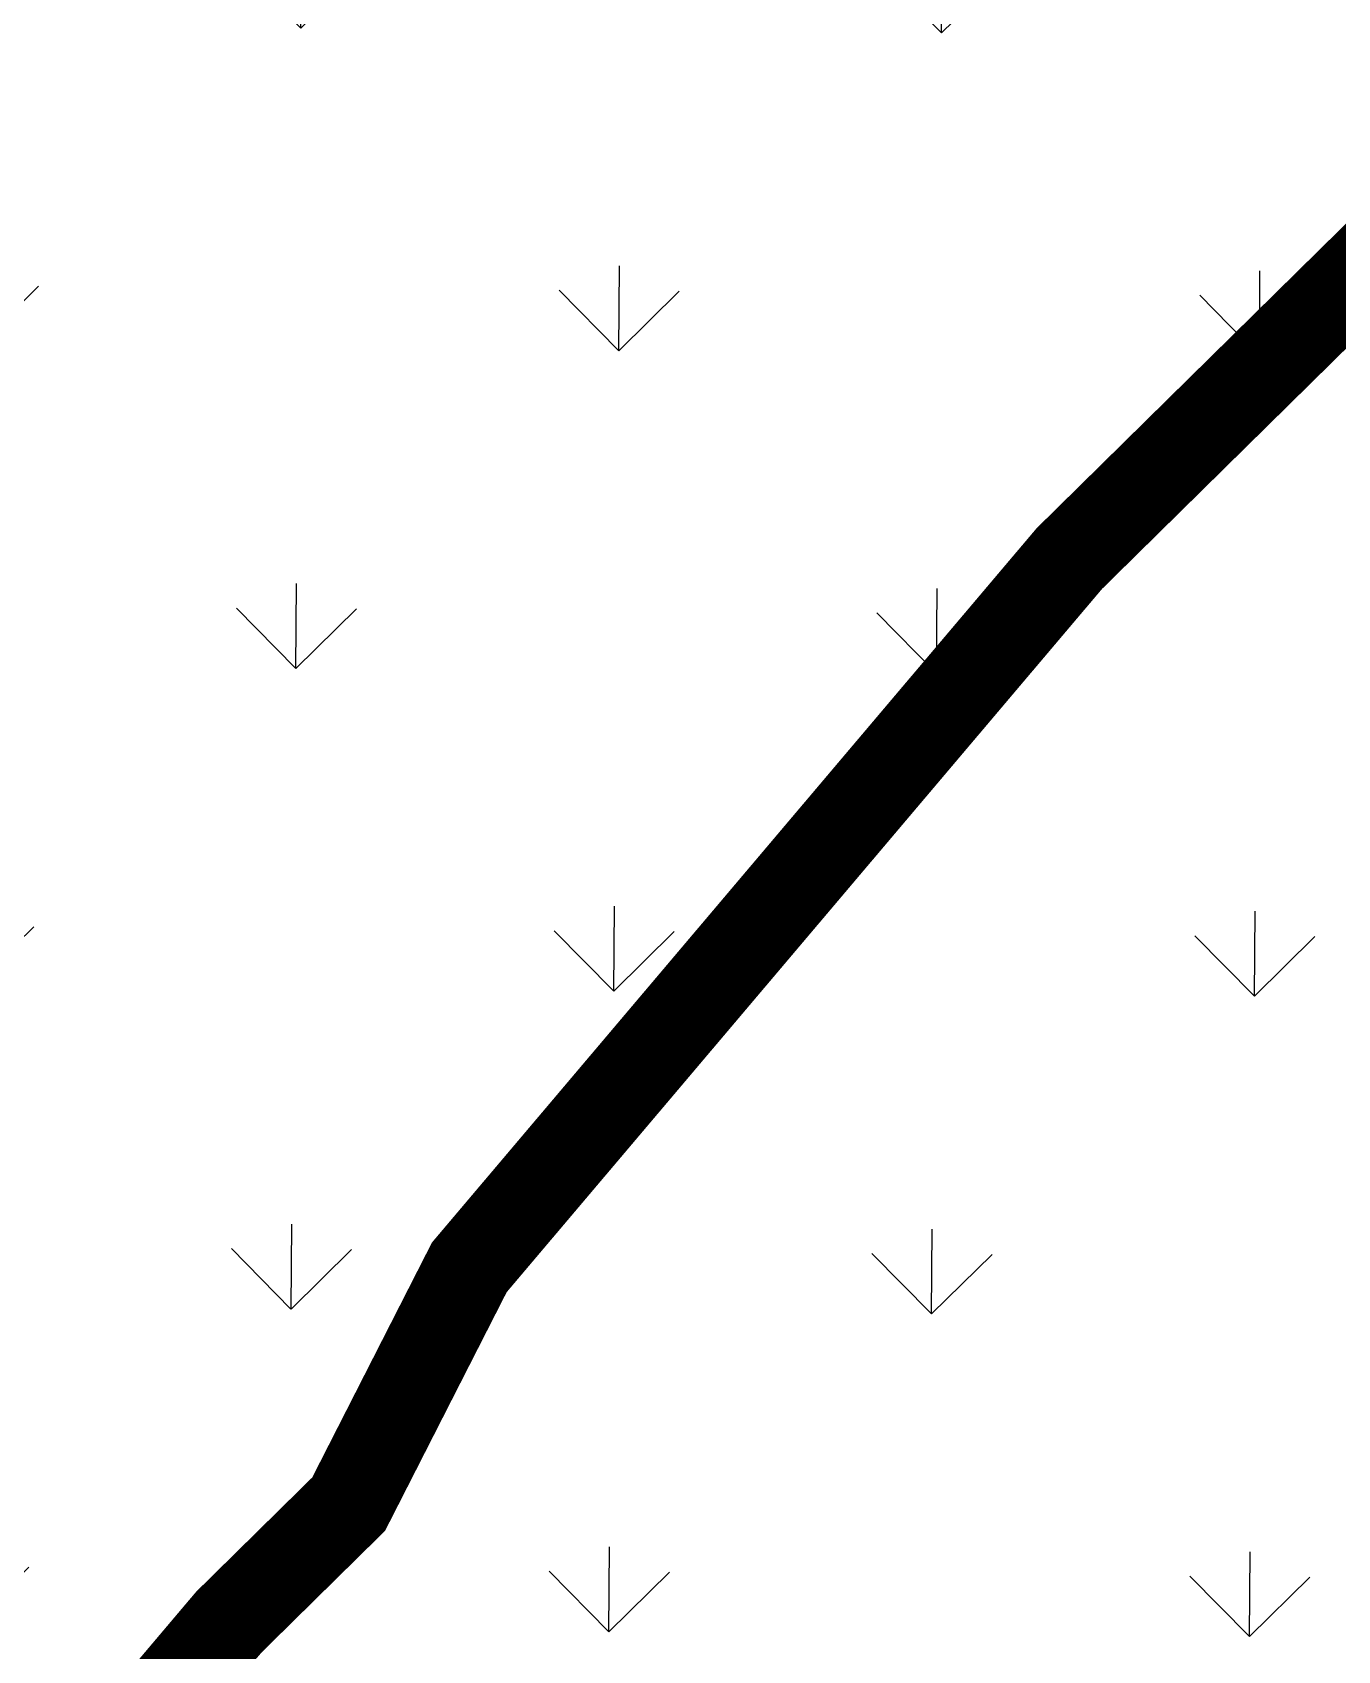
# Model space of a CAD drawing. Header units: metres. Extents: x 326467 to 340077, y 1811030 to 1824953.
# Drawn here: x 329299.5 to 329343.9, y 1812688.9 to 1812743.9 of the extents above; entities that cross this region are included whole.
import ezdxf

# ---------------------------------------------------------------- set-up
doc = ezdxf.new("R2010")
doc.units = ezdxf.units.M
doc.header["$MEASUREMENT"] = 0
doc.layers.add('HIGH TIDE LINE', color=6, linetype='Continuous')
doc.layers.add('MANGROOVE', color=112, linetype='Continuous')

# ---------------------------------------------------------------- blocks, each defined once
blk = doc.blocks.new('16')
at = {"layer": 'MANGROOVE'}
h = blk.add_hatch(dxfattribs=at)
h.set_pattern_fill('GRASS', color=256, scale=0.606428, angle=-0.4421)
h.set_pattern_definition([(89.55787, (320150.772, 1810233.299), (-10.807394, 10.975486), [2.888115, -18.895414]), (44.55787, (320150.772, 1810233.299), (-10.807394, 10.975486), [2.888115, -12.515166]), (134.55787, (320150.772, 1810233.299), (-10.975486, -10.807394), [2.888115, -12.515166])])
h.paths.add_polyline_path([(329495.318, 1812826.445), (329509.252, 1812862.849), (329546.8, 1812893.722), (329583.672, 1812941.163), (329604.767, 1813003.101), (329619.428, 1813062.81), (329615.697, 1813084.315), (329601.89, 1813099.168), (329589.236, 1813119.021), (329582.706, 1813138.826), (329570.571, 1813150.861), (329568.441, 1813148.764), (329539.988, 1813128.767), (329527.799, 1813120.774), (329515.547, 1813104.695), (329503.232, 1813080.531), (329490.824, 1813044.237), (329474.373, 1813007.974), (329445.733, 1812963.718), (329380.337, 1812871.227), (329306.824, 1812774.754), (329245.657, 1812706.49), (329237.51, 1812698.466), (329208.995, 1812670.383), (329184.584, 1812650.355), (329152.12, 1812634.432), (329127.803, 1812626.533), (329091.358, 1812618.728), (329050.903, 1812614.997), (329032.712, 1812615.137), (329024.468, 1812604.329), (329021.562, 1812588.492), (329023.891, 1812565.658), (329029.344, 1812550.591), (329037.627, 1812541.624), (329059.531, 1812529.769), (329124.506, 1812528.703), (329209.361, 1812556.429), (329287.792, 1812607.677), (329330.989, 1812649.08), (329374.016, 1812698.135), (329389.986, 1812711.089), (329403.682, 1812717.939), (329441.805, 1812747.003)])
at = {"layer": 'HIGH TIDE LINE', "lineweight": 35, "const_width": 3.032}
blk.add_lwpolyline([(329285.77, 1812665.747), (329306.169, 1812689.85), (329310.243, 1812693.862), (329314.347, 1812701.917), (329334.747, 1812726.019), (329338.82, 1812730.031), (329346.968, 1812738.055), (329351.01, 1812738.024), (329355.053, 1812737.992), (329359.126, 1812742.004), (329359.157, 1812746.047), (329363.2, 1812746.016), (329363.231, 1812750.059), (329367.273, 1812750.028), (329371.316, 1812749.997), (329375.39, 1812754.009), (329383.506, 1812757.989), (329391.653, 1812766.013), (329407.885, 1812773.974), (329407.916, 1812778.018), (329416.032, 1812781.998), (329416.063, 1812786.041), (329424.211, 1812794.065), (329428.316, 1812802.12)], dxfattribs=at)

msp = doc.modelspace()

# ---------------------------------------------------------------- block references
msp.add_blockref('16', (0, 0))

doc.saveas('drawing.dxf')
